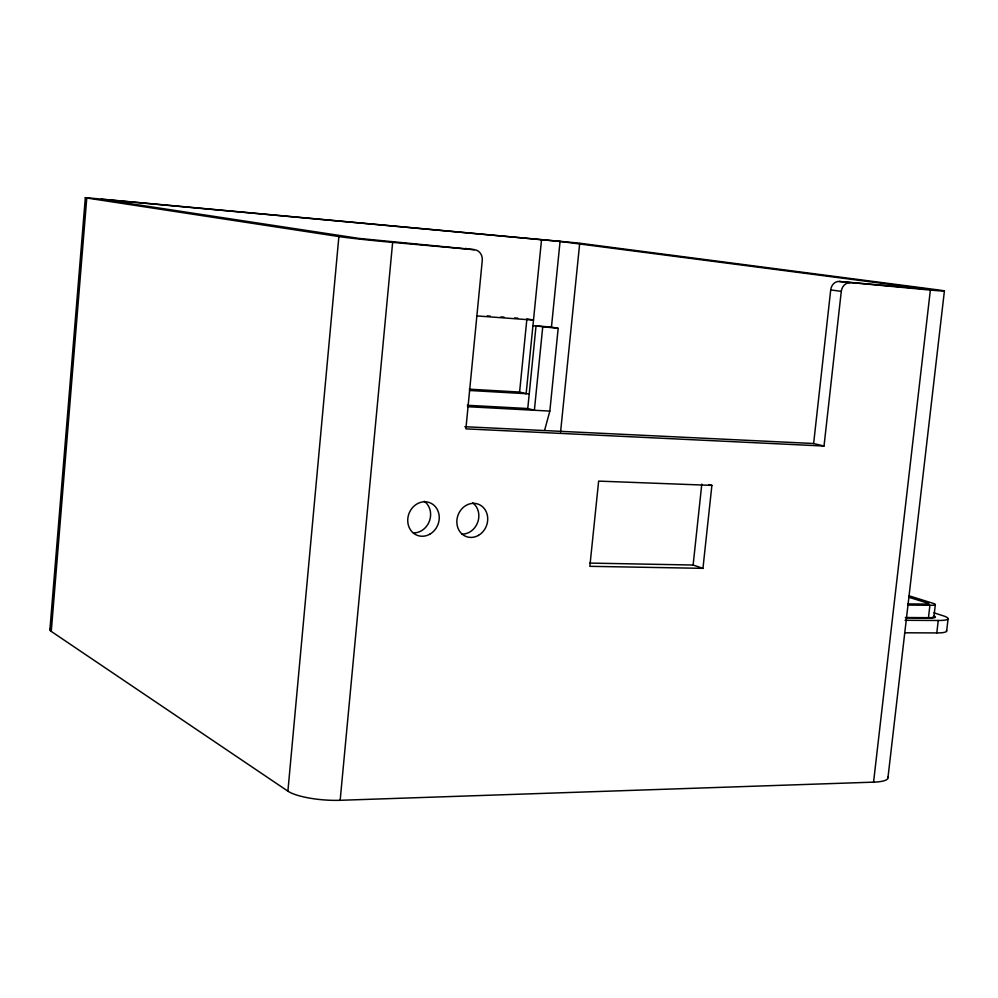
<?xml version="1.0" encoding="UTF-8"?>
<svg xmlns="http://www.w3.org/2000/svg" width="998" height="998" viewBox="0 0 998 998"><rect width="100%" height="100%" fill="white"/><g stroke="black" fill="none" stroke-linecap="round" stroke-linejoin="round"><path stroke-width="1.5" d="M49.9 629.8L85.341 197.641L578.042 243.013L936.997 289.757A35.853 0.724 6 0 1 930.361 290.081L839.181 281.461A9.144 7.46 -80.8 0 0 830.71 289.907L813.632 443.524L824.024 446.044L841.277 291.379A9.207 7.497 -80.7 0 1 849.797 282.883M887.721 776.868A35.167 7.585 7.5 0 1 873.562 782.145L340.156 800.296A39.521 9.743 4.6 0 1 287.898 791.165L51.26 631.41L86.764 198.003L85.267 197.716M287.898 791.165L338.883 236.551L86.764 198.003M340.156 800.296L392.638 242.377A40.394 0.936 5.7 0 1 338.883 236.551M541.527 239.707L526.133 393.699L519.596 392.064L526.894 318.824L533.493 320.096L476.844 315.917M542.7 327.269L534.379 410.265L527.767 408.531L536.026 325.947L558.181 328.379L549.836 411.089L544.609 430.3M558.181 328.379L551.457 327.07L560.065 241.416L926.518 289.108L839.181 281.461M560.564 432.146L579.688 243.512M709.054 484.591L711.886 485.39L702.954 568.349L693.123 565.03L701.794 484.117M873.562 782.145L930.361 290.081M887.933 777.904L944.407 290.967M905.336 617.525L928.464 617.675L929.911 605.287L932.818 605.275A11.103 1.609 7.1 0 0 934.053 603.64L909.303 595.868M933.891 616.926L935.338 604.576M904.612 632.794L936.798 632.919L938.257 620.482A25.374 3.792 7.1 0 0 942.836 615.679L933.941 612.847M946.653 630.973L948.1 618.635M906.059 617.837L931.109 617.999A12.687 1.896 7.1 0 0 934.016 616.016M905.061 620.294L938.257 620.482M907.681 603.902L927.928 604.089A4.728 0.686 7.1 0 0 928.714 603.977M908.317 605.075L929.911 605.287M589.768 563.084L693.123 565.03M702.954 568.349L589.855 566.315L598.638 481.111L711.886 485.39M928.464 617.675L931.371 617.65A11.103 1.659 7.1 0 0 933.342 616.302M464.831 426.72L813.632 443.524M824.024 446.044L465.879 428.853L482.271 260.453A10.042 8.945 -82.1 0 0 474.349 249.687L358.943 238.41L101.16 199.226L560.065 241.416M467.338 405.288L527.767 408.531M467.501 406.697L549.836 411.089M469.322 389.183L519.596 392.064M469.571 390.48L529.239 393.873M487.224 315.879L490.28 316.117M500.959 316.902L504.015 317.127M514.694 317.913L517.737 318.15M532.932 325.722L551.457 327.07M392.638 242.377L474.349 249.687M830.71 289.907L841.277 291.379M465.38 248.377L467.638 248.914M908.879 597.266L928.464 603.391A4.728 0.686 7.1 0 1 928.776 603.528M946.416 630.437A25.362 3.917 7.2 0 1 936.798 632.919M51.26 631.41A31.337 5.863 3.7 0 1 50.686 628.316M424.212 501.258A17.353 15.419 -68.9 0 1 429.577 520.669A17.353 15.419 -68.9 0 1 413.359 532.92M472.603 502.792A17.153 15.095 -70 0 1 477.805 522.004A17.153 15.095 -70 0 1 461.887 534.13M429.826 534.192A17.477 15.494 -69 0 0 432.82 504.352A17.477 15.494 -69 0 0 407.82 518.523A17.477 15.494 -69 0 0 429.826 534.192M478.466 535.377A17.278 15.182 -69.9 0 0 481.448 505.874A17.278 15.182 -69.9 0 0 456.934 519.896A17.278 15.182 -69.9 0 0 478.466 535.377"/></g></svg>
